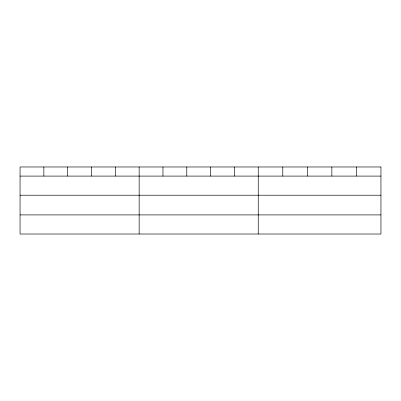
<?xml version="1.0" encoding="UTF-8"?>
<svg xmlns="http://www.w3.org/2000/svg" width="401" height="401" viewBox="0 0 401 401"><rect width="100%" height="100%" fill="white"/><g stroke="black" fill="none" stroke-linecap="round" stroke-linejoin="round"><path stroke-width="0.6" d="M20.05 176.094L380.95 176.094M20.05 195.212L380.95 195.212M20.05 214.906L380.95 214.906M356.409 166.976L356.409 176.094M331.868 166.976L331.868 176.094M307.326 166.976L307.326 176.094M282.785 166.976L282.785 176.094M258.244 166.976L258.244 234.024M234.425 166.976L234.425 176.094M210.605 166.976L210.605 176.094M186.786 166.976L186.786 176.094M162.966 166.976L162.966 176.094M139.147 166.976L139.147 234.024M115.328 166.976L115.328 176.094M91.508 166.976L91.508 176.094M67.689 166.976L67.689 176.094M43.869 166.976L43.869 176.094M380.95 166.976L20.05 166.976L20.05 234.024L380.95 234.024L380.95 166.976"/></g></svg>
